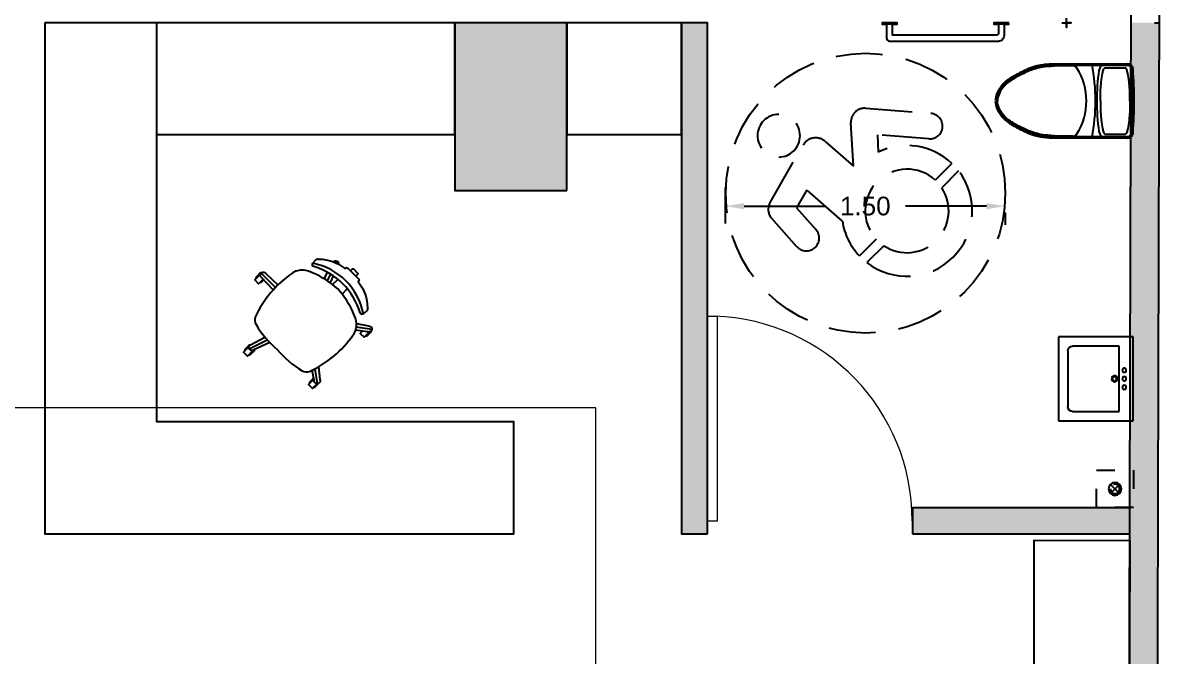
# Model space of a CAD drawing. Header units: metres. Extents: x -598 to 357, y -242 to 574.
# Drawn here: x -295.76 to -289.66, y 180.99 to 184.39 of the extents above; entities that cross this region are included whole.
import ezdxf

# ---------------------------------------------------------------- set-up
doc = ezdxf.new("R2010")
doc.units = ezdxf.units.M
doc.header["$PDMODE"] = 3
doc.linetypes.add('xref_Nivel PB$0$DASHED2', pattern=[0.375, 0.25, -0.125])
doc.linetypes.add('xref_Nivel PB$0$HIDDEN2', pattern=[0.1875, 0.125, -0.0625])
for name, color, linetype in [('000-GRADAS', 2, 'Continuous'), ('MINUSV', 7, 'Continuous'), ('xref_Nivel PB$0$A-artefactos', 8, 'Continuous'), ('xref_Nivel PB$0$H-hatch mamposteria', 8, 'Continuous'), ('xref_Nivel PB$0$M-minusvalidos', 8, 'Continuous'), ('xref_Nivel PB$0$M-muebles', 1, 'Continuous'), ('xref_Nivel PB$0$M-muro mamposteria', 5, 'Continuous'), ('xref_Nivel PB$0$R-reposadera', 1, 'Continuous'), ('xref_Nivel TIPICO$0$H-hatch mamposteria', 8, 'Continuous')]:
    doc.layers.add(name, color=color, linetype=linetype)
doc.layers.add('A-DOOR', color=1, linetype='Continuous', lineweight=18)
doc.layers.add('Muro Mamspoteria', color=5, linetype='Continuous', lineweight=9)
doc.styles.add('xref_Nivel PB$0$Standard', font='arial.ttf')
doc.dimstyles.new('xref_Nivel PB$0$Standard', dxfattribs={"dimtxt": 0.1, "dimasz": 0.1, "dimexe": 0.1, "dimexo": 0.0625, "dimgap": 0.09, "dimtad": 0, "dimtih": 1, "dimtoh": 1, "dimzin": 0, "dimdsep": 46, "dimtxsty": 'xref_Nivel PB$0$Standard', "dimcen": 0.09, "dimclrd": 1, "dimclre": 1, "dimclrt": 1, "dimadec": 0, "dimazin": 0, "dimtfac": 1, "dimtofl": 0, "dimtmove": 0, "dimatfit": 3, "dimfxl": 1, "dimtolj": 1, "dimtzin": 0, "dimarcsym": 0})

# ---------------------------------------------------------------- blocks, each defined once
blk = doc.blocks.new('columna')
at = {"true_color": 0x939598}
h = blk.add_hatch(color=252, dxfattribs=at)
h.dxf.hatch_style = 1
h.paths.add_polyline_path([(154.7475, 259.8959), (155.6475, 259.8959), (155.6475, 259.2959), (154.7475, 259.2959)])
at = {"color": 252, "true_color": 0x939598}
blk.add_lwpolyline([(154.7475, 259.8959), (155.6475, 259.8959), (155.6475, 259.2959), (154.7475, 259.2959), (154.7475, 259.8959)], dxfattribs=at)
blk = doc.blocks.new('xref_Nivel PB$0$XREF-NIVEL 3$0$silla reuniones')
at = {"layer": 'xref_Nivel PB$0$M-muebles', "linetype": 'Continuous'}
for p, q in [((302.3997, 64.1447), (302.4031, 64.1342)), ((302.4238, 64.0706), (302.4359, 64.0332)), ((302.4718, 64.039), (302.4718, 64.0785)), ((302.5437, 64.039), (302.5437, 64.0786)), ((302.7908, 64.0176), (302.7226, 63.968)), ((302.1579, 63.8118), (302.2658, 63.8118)), ((302.7909, 63.6061), (302.7249, 63.6541)), ((302.3997, 63.4789), (302.4331, 63.5817))]:
    blk.add_line(p, q, dxfattribs=at)
at = {"layer": 'xref_Nivel PB$0$M-muebles', "linetype": 'Continuous', "flags": 128}
for points in [[(302.3322, 64.0356, -0.474312), (302.3162, 64.0453), (302.314, 64.0688, -0.291327), (302.3235, 64.0835, -0.166781), (302.4538, 64.1465, 0.279544), (302.4599, 64.1512, -0.520787), (302.4666, 64.1595), (302.5489, 64.1595, -0.520787), (302.5557, 64.1512, 0.279544), (302.5617, 64.1465, -0.166781), (302.692, 64.0835, -0.291326), (302.7015, 64.0688), (302.6993, 64.0453, -0.466381), (302.6836, 64.0355, 0.2548)], [(302.3543, 64.0088, 0.09156), (302.3066, 63.9827, 0.169687), (302.275, 63.9269, 0.133266), (302.3012, 63.6224, 0.227697), (302.333, 63.5967, 0.074704), (302.5078, 63.5818, 0.074704), (302.6826, 63.5967, 0.227698), (302.7143, 63.6224, 0.133266), (302.7405, 63.9269, 0.169687), (302.7089, 63.9827, 0.09156), (302.6613, 64.0088, 0.085396), (302.5078, 64.0419, 0.085396)], [(302.1579, 63.8118, 0.414214), (302.1529, 63.8068), (302.1529, 63.7768, 0.414214), (302.1579, 63.7718)]]:
    blk.add_lwpolyline(points, format="xyb", close=True, dxfattribs=at)
for points in [[(302.4879, 64.1595), (302.4879, 64.1733, -0.398172), (302.4916, 64.1773), (302.5237, 64.1773, -0.412691), (302.5277, 64.1734), (302.5277, 64.1595)], [(302.3884, 64.1282, -0.742564), (302.4177, 64.1391, -0.742564)], [(302.7104, 63.9814), (302.7653, 64.0187, -1.263598), (302.7839, 63.993), (302.732, 63.9527)], [(302.7566, 63.9718, 0.310389), (302.7613, 63.9685), (302.7613, 63.9754)], [(302.7939, 64.0078, -0.257472), (302.7963, 64.0035), (302.7963, 63.9735, -0.414214), (302.7913, 63.9685), (302.7913, 63.9991)], [(302.2664, 63.7931), (302.178, 63.7959, -1.263598), (302.178, 63.8276), (302.2657, 63.8305)], [(302.1929, 63.7954), (302.1929, 63.7768, -0.414214), (302.1879, 63.7718), (302.1879, 63.7956)], [(302.7301, 63.6726), (302.784, 63.6307, -1.263598), (302.7653, 63.6051), (302.7192, 63.6364)], [(302.7543, 63.6125), (302.7543, 63.5828, 0.414214), (302.7593, 63.5778), (302.7593, 63.6092)], [(302.794, 63.6147, -0.098723), (302.7943, 63.6128), (302.7943, 63.5828, -0.414214), (302.7893, 63.5778), (302.7893, 63.6043)], [(302.4527, 63.5808), (302.421, 63.4931, -1.263598), (302.3908, 63.5029), (302.4141, 63.5832)], [(302.3885, 63.495, 0.323998), (302.385, 63.4902), (302.385, 63.4602, 0.414214), (302.39, 63.4552), (302.39, 63.4875)], [(302.4217, 63.4949, -0.319803), (302.425, 63.4902), (302.425, 63.4602, -0.414214), (302.42, 63.4552), (302.42, 63.4887)]]:
    blk.add_lwpolyline(points, format="xyb", dxfattribs=at)
for points in [[(302.4173, 64.0291), (302.4066, 64.0661)], [(302.4413, 64.0742), (302.4548, 64.0366)]]:
    blk.add_lwpolyline(points, dxfattribs=at)
at = {"layer": 'xref_Nivel PB$0$M-muebles', "linetype": 'Continuous'}
for points in [[(302.7613, 63.9754), (302.7613, 63.9585), (302.7913, 63.9585), (302.7913, 63.9991)], [(302.1579, 63.8118), (302.1579, 63.7618), (302.1879, 63.7618), (302.1879, 63.7956)], [(302.7593, 63.6092), (302.7593, 63.5678), (302.7893, 63.5678), (302.7893, 63.6043)], [(302.39, 63.4875), (302.39, 63.4452), (302.42, 63.4452), (302.42, 63.4887)]]:
    blk.add_lwpolyline(points, dxfattribs=at)
blk.add_arc((302.5078, 63.7602), 0.3434, 56.1133, 123.90779, dxfattribs=at)
blk = doc.blocks.new('*U43')
at = {"layer": 'xref_Nivel PB$0$H-hatch mamposteria', "transparency": 33554585}
h = blk.add_hatch(color=256, dxfattribs=at)
h.dxf.hatch_style = 1
h.paths.add_polyline_path([(2740, 0), (2740, 140), (0, 140), (0, 0)])
at = {"layer": 'xref_Nivel PB$0$M-muro mamposteria'}
blk.add_lwpolyline([(2740, 0), (0, 0), (0, 140), (2740, 140), (2740, 0)], dxfattribs=at)
blk = doc.blocks.new('*U362')
at = {"layer": 'xref_Nivel PB$0$H-hatch mamposteria', "transparency": 33554585}
h = blk.add_hatch(color=256, dxfattribs=at)
h.dxf.hatch_style = 1
h.paths.add_polyline_path([(1165.8, 0), (1165.8, 139.3), (0, 139.3), (0, 0)])
at = {"layer": 'xref_Nivel PB$0$M-muro mamposteria'}
blk.add_lwpolyline([(1165.8, 0), (0, 0), (0, 139.3), (1165.8, 139.3), (1165.8, 0)], dxfattribs=at)
blk = doc.blocks.new('xref_Nivel PB$0$L3')
at = {"layer": 'xref_Nivel PB$0$A-artefactos'}
for p, q in [((24.5796, 24.0767), (25.0296, 24.0767)), ((24.5796, 23.6767), (24.5796, 24.0767)), ((24.6546, 24.0267), (24.9546, 24.0267)), ((24.6546, 24.0267), (24.9546, 24.0267)), ((25.0296, 24.0767), (25.0296, 23.6767)), ((24.5796, 23.7517), (24.5796, 24.0017)), ((24.6296, 23.7517), (24.6296, 24.0017)), ((24.6296, 23.7517), (24.6296, 24.0017)), ((24.9796, 24.0017), (24.9796, 23.7517)), ((24.9796, 24.0017), (24.9796, 23.7517)), ((25.0296, 24.0017), (25.0296, 23.6767)), ((24.9796, 23.7517), (24.6296, 23.7517)), ((24.9796, 23.7517), (24.8832, 23.7517)), ((25.0296, 23.6767), (24.5796, 23.6767)), ((25.0296, 23.6767), (24.5796, 23.6767))]:
    blk.add_line(p, q, dxfattribs=at)
for centre, radius in [((24.8046, 23.7766), 0.0161), ((24.8046, 23.7766), 0.0111), ((24.7588, 23.7245), 0.0111), ((24.8046, 23.7245), 0.0111), ((24.8504, 23.7245), 0.0111)]:
    blk.add_circle(centre, radius, dxfattribs=at)
for centre, start, end in [((24.6546, 24.0017), 90, 180), ((24.6546, 24.0017), 90, 180), ((24.9546, 24.0017), 0, 90), ((24.9546, 24.0017), 0, 90)]:
    blk.add_arc(centre, 0.025, start, end, dxfattribs=at)
blk = doc.blocks.new('xref_Nivel PB$0$Toilet_Oval_17859 - MO- Inodoro-439146-NIVEL TIPICO 5 - 7  - AMOBLADO')
at = {"layer": 'xref_Nivel PB$0$A-artefactos', "lineweight": 50}
for p, q in [((-0.196, 0.4633), (-0.194, 0.0621)), ((0.194, 0.0621), (0.196, 0.4633))]:
    blk.add_line(p, q, dxfattribs=at)
at = {"layer": 'xref_Nivel PB$0$A-artefactos'}
for p, q in [((-0.1786, 0.3447), (-0.1786, 0.4512)), ((0.1786, 0.3447), (0.1786, 0.4512))]:
    blk.add_line(p, q, dxfattribs=at)
at = {"layer": 'xref_Nivel PB$0$A-artefactos', "lineweight": 25}
for p, q in [((-0.1887, 0.1708), (-0.1884, 0.0926)), ((0.1887, 0.1708), (0.1884, 0.0926))]:
    blk.add_line(p, q, dxfattribs=at)
at = {"layer": 'xref_Nivel PB$0$A-artefactos', "lineweight": 50}
for centre, radius, start, end in [((-0.1706, 0.4633), 0.0254, 90, 180), ((0, -1.9235), 2.4182, 90, 94.04533), ((0, -1.9235), 2.4182, 85.95467, 90), ((0.1706, 0.4633), 0.0254, 360, 90)]:
    blk.add_arc(centre, radius, start, end, dxfattribs=at)
at = {"layer": 'xref_Nivel PB$0$A-artefactos', "lineweight": 25}
for centre, radius, start, end in [((-0.1579, 0.3484), 0.0381, 180, 262.10458), ((0, 1.487), 1.1875, 262.10458, 277.89542), ((0.1579, 0.3484), 0.0381, 277.89542, 0), ((-0.1626, 0.1709), 0.0261, 122.44973, 180.22557), ((0, -0.0901), 0.3336, 58.03037, 121.96963), ((0.1626, 0.1709), 0.0261, 359.77443, 57.55027)]:
    blk.add_arc(centre, radius, start, end, dxfattribs=at)
at = {"layer": 'xref_Nivel PB$0$A-artefactos'}
blk.add_arc((0, -0.8197), 1.112, 79.84792, 100.15208, dxfattribs=at)
for points in [[(0, 0.4774), (-0.0484, 0.4774), (-0.1037, 0.4729), (-0.1428, 0.4681), (-0.1653, 0.461), (-0.1744, 0.4578), (-0.1786, 0.4531), (-0.1786, 0.4512)], [(0, 0.4774), (0.0484, 0.4774), (0.1037, 0.4729), (0.1428, 0.4681), (0.1653, 0.461), (0.1744, 0.4578), (0.1786, 0.4531), (0.1786, 0.4512)], [(0, 0.3185), (-0.0484, 0.3185), (-0.1037, 0.323), (-0.1428, 0.3278), (-0.1653, 0.3349), (-0.1744, 0.3381), (-0.1786, 0.3428), (-0.1786, 0.3447)], [(0, 0.3185), (0.0484, 0.3185), (0.1037, 0.323), (0.1428, 0.3278), (0.1653, 0.3349), (0.1744, 0.3381), (0.1786, 0.3428), (0.1786, 0.3447)]]:
    blk.add_open_spline(points, degree=3, knots=[0, 0, 0, 0, 0.1566407, 0.2861825, 0.3655305, 0.4088071, 0.4283279, 0.4283279, 0.4283279, 0.4283279], dxfattribs=at)
at = {"layer": 'xref_Nivel PB$0$A-artefactos', "lineweight": 50}
for points, knots in [([(-0.194, 0.0621), (-0.1937, 0.0503), (-0.1924, 0.028), (-0.189, 0.0038), (-0.1855, -0.0137), (-0.1826, -0.0259), (-0.1794, -0.0373), (-0.176, -0.048), (-0.1724, -0.0579), (-0.1688, -0.0672), (-0.165, -0.0758), (-0.1613, -0.084), (-0.1576, -0.0916), (-0.1529, -0.1013), (-0.1473, -0.1124), (-0.141, -0.1244), (-0.133, -0.1391), (-0.1251, -0.152), (-0.117, -0.1643), (-0.1107, -0.1733), (-0.1038, -0.1821), (-0.0962, -0.1908), (-0.0878, -0.1992), (-0.0783, -0.2075), (-0.0677, -0.2156), (-0.0585, -0.2217), (-0.0519, -0.2254), (-0.0482, -0.2275), (-0.0454, -0.2289), (-0.0426, -0.2302), (-0.0399, -0.2315), (-0.0376, -0.2325), (-0.0356, -0.2332), (-0.0335, -0.2339), (-0.0309, -0.2348), (-0.0276, -0.2357), (-0.0241, -0.2366), (-0.0201, -0.2374), (-0.0156, -0.2381), (-0.0092, -0.2391), (-0.0038, -0.2397), (0, -0.24)], [0, 0, 0, 0, 0.041667, 0.083333, 0.104167, 0.125, 0.145833, 0.166667, 0.1875, 0.208333, 0.229167, 0.25, 0.270833, 0.291667, 0.333333, 0.375, 0.416667, 0.5, 0.541667, 0.583333, 0.625, 0.666667, 0.708333, 0.75, 0.791667, 0.833333, 0.854167, 0.864583, 0.875, 0.885417, 0.895833, 0.90625, 0.911458, 0.916667, 0.927083, 0.9375, 0.947917, 0.958333, 0.96875, 0.979167, 1, 1, 1, 1]), ([(0, -0.24), (0.0038, -0.2397), (0.0092, -0.2391), (0.0156, -0.2381), (0.0201, -0.2374), (0.0241, -0.2366), (0.0276, -0.2357), (0.0309, -0.2348), (0.0341, -0.2338), (0.0371, -0.2327), (0.0399, -0.2315), (0.0426, -0.2302), (0.0454, -0.2289), (0.0482, -0.2275), (0.0519, -0.2254), (0.0585, -0.2217), (0.0677, -0.2156), (0.0783, -0.2075), (0.0878, -0.1992), (0.0962, -0.1908), (0.1038, -0.1821), (0.1107, -0.1733), (0.117, -0.1643), (0.1251, -0.152), (0.133, -0.1391), (0.141, -0.1244), (0.1473, -0.1124), (0.1529, -0.1013), (0.1576, -0.0916), (0.1613, -0.084), (0.165, -0.0758), (0.1688, -0.0672), (0.1724, -0.0579), (0.176, -0.048), (0.1794, -0.0373), (0.1826, -0.0259), (0.1855, -0.0137), (0.189, 0.0038), (0.1924, 0.028), (0.1937, 0.0503), (0.194, 0.0621)], [0, 0, 0, 0, 0.020833, 0.03125, 0.041667, 0.052083, 0.0625, 0.072917, 0.083333, 0.09375, 0.104167, 0.114583, 0.125, 0.135417, 0.145833, 0.166667, 0.208333, 0.25, 0.291667, 0.333333, 0.375, 0.416667, 0.458333, 0.5, 0.583333, 0.625, 0.666667, 0.708333, 0.729167, 0.75, 0.770833, 0.791667, 0.8125, 0.833333, 0.854167, 0.875, 0.895833, 0.916667, 0.958333, 1, 1, 1, 1])]:
    blk.add_open_spline(points, degree=3, knots=knots, dxfattribs=at)
at = {"layer": 'xref_Nivel PB$0$A-artefactos', "lineweight": 25}
for points in [[(-0.1884, 0.0926), (-0.1844, 0.0317), (-0.1781, -0.0197), (-0.1546, -0.0809), (-0.1328, -0.1236), (-0.1143, -0.1557), (-0.0938, -0.1851), (-0.066, -0.2094), (-0.0504, -0.2203), (-0.0177, -0.234), (0, -0.2337)], [(0.1884, 0.0926), (0.1844, 0.0317), (0.1781, -0.0197), (0.1546, -0.0809), (0.1328, -0.1236), (0.1143, -0.1557), (0.0938, -0.1851), (0.066, -0.2094), (0.0504, -0.2203), (0.0177, -0.234), (0, -0.2337)]]:
    blk.add_open_spline(points, degree=3, knots=[0, 0, 0, 0, 0.19509, 0.375915, 0.540569, 0.672678, 0.792703, 0.893059, 0.993012, 1.071971, 1.071971, 1.071971, 1.071971], dxfattribs=at)
blk = doc.blocks.new('xref_Nivel PB$0$BARRA APOYO ANGULAR RECTA - PLANTA')
at = {"layer": 'Defpoints'}
blk.add_lwpolyline([(-0.025, 0), (0.025, 0), (0, 0), (0, -0.025), (0, 0.025)], dxfattribs=at)
at = {"layer": 'xref_Nivel PB$0$M-minusvalidos', "color": 0}
for p, q in [((-0.934, -0.008), (-0.966, -0.008)), ((-0.334, -0.008), (-0.366, -0.008))]:
    blk.add_line(p, q, dxfattribs=at)
blk.add_lwpolyline([(-0.31, 0), (-0.39, 0), (-0.39, -0.008), (-0.366, -0.008), (-0.366, -0.058, -0.414214), (-0.374, -0.066), (-0.934, -0.066), (-0.934, -0.008), (-0.91, -0.008), (-0.91, 0), (-0.99, 0), (-0.99, -0.008), (-0.966, -0.008), (-0.966, -0.082, 0.414214), (-0.95, -0.098), (-0.366, -0.098, 0.414214), (-0.334, -0.066), (-0.334, -0.008), (-0.31, -0.008), (-0.31, 0)], format="xyb", dxfattribs=at)
blk = doc.blocks.new('*D386')
at = {"layer": 'Defpoints', "color": 0, "transparency": 16777216}
for p in [(-290.4871, 183.4341), (-291.9871, 183.4061), (-291.9871, 183.2509)]:
    blk.add_point(p, dxfattribs=at)
at = {"layer": 'xref_Nivel PB$0$M-minusvalidos', "color": 1, "lineweight": -2, "transparency": 16777216}
for p, q in [((-291.9871, 183.3134), (-291.9871, 183.5061)), ((-291.8871, 183.4061), (-291.4521, 183.4061)), ((-290.5871, 183.4061), (-291.0221, 183.4061)), ((-290.4871, 183.3716), (-290.4871, 183.3061))]:
    blk.add_line(p, q, dxfattribs=at)
at = {"layer": 'xref_Nivel PB$0$M-minusvalidos', "color": 1, "transparency": 16777216}
for points in [[(-291.8871, 183.4227), (-291.8871, 183.3894), (-291.9871, 183.4061)], [(-290.5871, 183.4227), (-290.5871, 183.3894), (-290.4871, 183.4061)]]:
    blk.add_solid(points, dxfattribs=at)
at = {"layer": 'xref_Nivel PB$0$M-minusvalidos', "color": 1, "transparency": 16777216, "insert": (-291.2371, 183.4061), "char_height": 0.1, "attachment_point": 5, "style": 'xref_Nivel PB$0$Standard'}
blk.add_mtext('\\A1;1.50', dxfattribs=at)
blk = doc.blocks.new('xref_Nivel PB$0$Reposadera')
at = {"layer": 'Defpoints'}
for p, q in [((0.0246, 0.0246), (-0.0246, -0.0246)), ((0.0246, -0.0246), (-0.0246, 0.0246))]:
    blk.add_line(p, q, dxfattribs=at)
at = {"layer": 'xref_Nivel PB$0$R-reposadera', "color": 8, "linetype": 'xref_Nivel PB$0$HIDDEN2', "ltscale": 0.07}
blk.add_lwpolyline([(0.1, -0.1), (0.1, 0.1), (-0.1, 0.1), (-0.1, -0.1)], close=True, dxfattribs=at)
at = {"layer": 'xref_Nivel PB$0$R-reposadera'}
blk.add_circle((0, 0), 0.0347, dxfattribs=at)
at = {"layer": 'xref_Nivel PB$0$R-reposadera', "linetype": 'xref_Nivel PB$0$HIDDEN2'}
blk.add_circle((0, 0), 0.025, dxfattribs=at)
blk = doc.blocks.new('xref_Nivel PB$0$Minusvalidos')
at = {"layer": 'xref_Nivel PB$0$M-minusvalidos', "linetype": 'xref_Nivel PB$0$DASHED2'}
for points in [[(0.289, 0.6878, 1), (0.5177, 0.6878, 1)], [(0.523, -0.1278, -1), (0.3862, -0.1171), (0.4077, 0.1588), (0.3154, 0.1535, -0.312839), (0.2543, -0.2416), (0.1646, -0.1519, 0.960656), (-0.1519, 0.1646), (-0.2416, 0.2543, -0.151559), (-0.0552, 0.3464), (0.1128, 0.5377), (0.0167, 0.593), (-0.1005, 0.4884, -1), (-0.1918, 0.5907), (-0.0405, 0.7257, -0.323153), (0.0446, 0.7345), (0.3528, 0.5573, -0.473692), (0.3725, 0.4382), (0.2398, 0.2871), (0.4731, 0.3004, -0.454189), (0.5502, 0.2217)], [(0.2147, -0.2774), (0.1239, -0.1866, -0.818223), (-0.1866, 0.1239), (-0.2774, 0.2147, 0.880646)]]:
    blk.add_lwpolyline(points, format="xyb", close=True, dxfattribs=at)
blk.add_circle((0.0951, 0.2221), 0.75, dxfattribs=at)
blk = doc.blocks.new('Familia Puertas - P-7-13066183-AMUEBLADAS N8 _18_34')
at = {"layer": 'A-DOOR'}
for p, q in [((-0.4492, 1), (-0.5, 1)), ((-0.5, 1), (-0.5, 0)), ((-0.4492, 0), (-0.4492, 1)), ((-0.5, 0), (-0.4492, 0))]:
    blk.add_line(p, q, dxfattribs=at)
at = {"layer": 'A-DOOR', "color": 8, "true_color": 0x808080}
blk.add_arc((-0.4972, 0.0006), 1.0022, 359.9645, 87.9854, dxfattribs=at)

msp = doc.modelspace()

# ---------------------------------------------------------------- hatches: boundary and pattern name
at = {"layer": 'xref_Nivel TIPICO$0$H-hatch mamposteria', "transparency": 33554585}
h = msp.add_hatch(color=256, dxfattribs=at)
h.dxf.hatch_style = 1
h.paths.add_polyline_path([(-289.6602, 184.3896), (-289.8106, 184.3896), (-289.8348, 175.0136), (-289.6848, 175.0136)])

# ---------------------------------------------------------------- linework, layer by layer
at = {"layer": '000-GRADAS', "color": 5}
for points in [[(-289.8348, 175.0136), (-289.8102, 184.5296), (-289.6598, 184.5296), (-289.6848, 175.0136), (-289.8348, 175.0136)], [(-289.6848, 184.3896), (-289.6602, 184.3896)]]:
    msp.add_lwpolyline(points, dxfattribs=at)
at = {"layer": 'Muro Mamspoteria'}
msp.add_lwpolyline([(-299.4387, 176.4656), (-292.6824, 176.4656), (-292.6824, 182.3241), (-299.4387, 182.3241)], close=True, dxfattribs=at)
at = {"layer": 'xref_Nivel PB$0$M-muebles'}
msp.add_line((-293.4387, 184.3896), (-295.6387, 184.3896), dxfattribs=at)
for points in [[(-295.6387, 184.3896), (-295.6387, 181.6497), (-293.1234, 181.6497), (-293.1234, 182.2497), (-295.0387, 182.2497), (-295.0387, 184.3896)], [(-295.0387, 183.7896), (-293.4387, 183.7896), (-293.4387, 184.3896)], [(-292.8387, 184.3896), (-292.8387, 183.7896), (-292.2234, 183.7896), (-292.2234, 184.3896), (-292.8387, 184.3896)], [(-289.8309, 177.7429), (-290.3309, 177.7429), (-290.3309, 181.6147), (-289.8177, 181.6134), (-289.8309, 177.7429)]]:
    msp.add_lwpolyline(points, dxfattribs=at)

# ---------------------------------------------------------------- block references
at = {"layer": 'MINUSV', "xscale": -1, "rotation": 270}
msp.add_blockref('columna', (-552.7346, 28.7422), dxfattribs=at)
at = {"layer": 'Muro Mamspoteria', "lineweight": 0, "xscale": 1.094593358850586, "yscale": 1.094593358850586, "zscale": 1.094593358850586}
msp.add_blockref('Familia Puertas - P-7-13066183-AMUEBLADAS N8 _18_34', (-291.5383, 181.7193), dxfattribs=at)
at = {"layer": 'xref_Nivel PB$0$A-artefactos', "rotation": 270.0000000006113}
msp.add_blockref('xref_Nivel PB$0$Toilet_Oval_17859 - MO- Inodoro-439146-NIVEL TIPICO 5 - 7  - AMOBLADO', (-290.2945, 183.9701), dxfattribs=at)
at = {"layer": 'xref_Nivel PB$0$A-artefactos', "xscale": -1, "rotation": 90}
msp.add_blockref('xref_Nivel PB$0$L3', (-266.1232, 207.2851), dxfattribs=at)
at = {"layer": 'xref_Nivel PB$0$M-minusvalidos'}
msp.add_blockref('xref_Nivel PB$0$BARRA APOYO ANGULAR RECTA - PLANTA', (-290.1568, 184.3896), dxfattribs=at)
at = {"layer": 'xref_Nivel PB$0$M-minusvalidos', "rotation": 90}
msp.add_blockref('xref_Nivel PB$0$Minusvalidos', (-291.0137, 183.3806), dxfattribs=at)
at = {"layer": 'xref_Nivel PB$0$M-muebles', "rotation": 314.9999999999798}
msp.add_blockref('xref_Nivel PB$0$XREF-NIVEL 3$0$silla reuniones', (-553.2575, 351.583), dxfattribs=at)
at = {"layer": 'xref_Nivel PB$0$M-muro mamposteria', "xscale": -0.001000000000000001, "yscale": 0.001000000000000001, "zscale": 0.001000000000000001, "rotation": 90}
msp.add_blockref('*U43', (-292.0834, 184.3896), dxfattribs=at)
at = {"layer": 'xref_Nivel PB$0$M-muro mamposteria', "xscale": -0.001000000000000001, "yscale": 0.001000000000000001, "zscale": 0.001000000000000001}
msp.add_blockref('*U362', (-289.8176, 181.6497), dxfattribs=at)
at = {"layer": 'xref_Nivel PB$0$R-reposadera', "xscale": -1}
msp.add_blockref('xref_Nivel PB$0$Reposadera', (-289.8975, 181.8897), dxfattribs=at)

# ---------------------------------------------------------------- dimensions: what is measured, and where the dimension line sits
at = {"layer": 'xref_Nivel PB$0$M-minusvalidos'}
dim = msp.add_linear_dim(base=(-291.9871, 183.4061), p1=(-290.4871, 183.4341), p2=(-291.9871, 183.2509), dimstyle='xref_Nivel PB$0$Standard', dxfattribs=at)
dim.commit()
dim.dimension.update_dxf_attribs({"geometry": '*D386', "text_midpoint": (-291.2371, 183.4061)})

doc.saveas('drawing.dxf')
